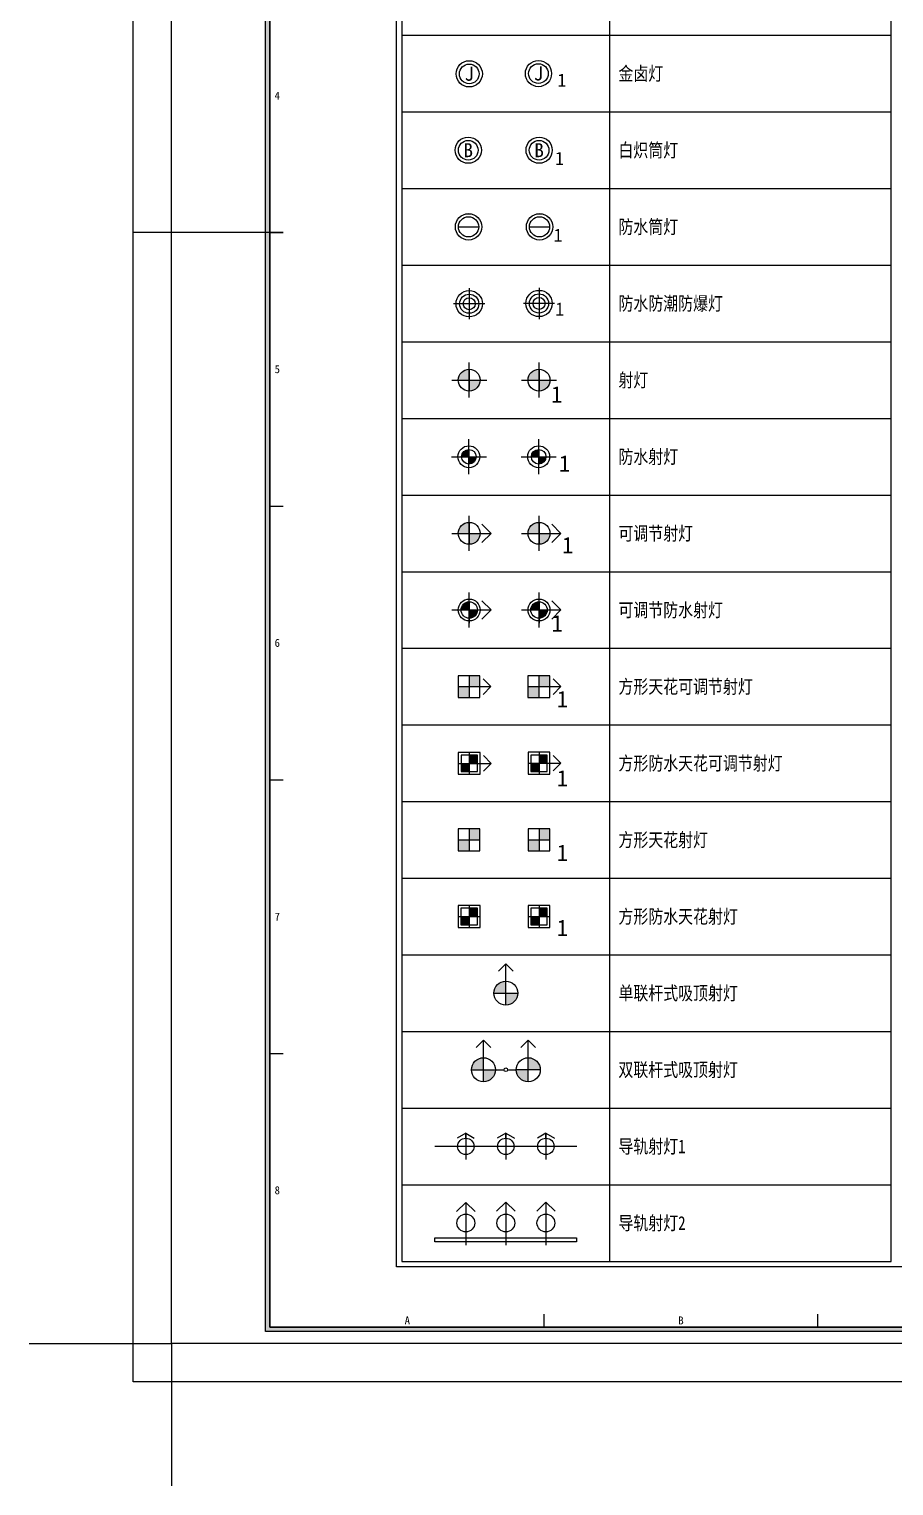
# Model space of a CAD drawing. Header units: millimetres. Extents: x -114775 to 228300, y -175499 to 108657.
# Drawn here: x -102492.8 to -102334.8, y -112529.9 to -112263.7 of the extents above; entities that cross this region are included whole.
import ezdxf
from ezdxf.enums import TextEntityAlignment as Align

# ---------------------------------------------------------------- set-up
doc = ezdxf.new("R2010")
doc.units = ezdxf.units.MM
doc.header["$LTSCALE"] = 1000
doc.linetypes.add('CENTER2', pattern=[1.125, 0.75, -0.125, 0.125, -0.125])
doc.layers.get('0').update_dxf_attribs({"linetype": 'CONTINUOUS'})
for name, color, linetype in [('C-顶面灯具、灯带', 22, 'CONTINUOUS'), ('W-图框', 251, 'CONTINUOUS'), ('W-文字', 35, 'CONTINUOUS')]:
    doc.layers.add(name, color=color, linetype=linetype)
doc.styles.add('A2图框$0$ZZ', font='simhei.ttf')
doc.styles.add('WORD-1', font='', dxfattribs={"width": 0.7})
doc.styles.add('WORD-2', font='simhei.ttf')
doc.styles.add('WORD-3', font='')
doc.styles.get('WORD-1').set_extended_font_data('FangSong_GB2312')
doc.styles.get('WORD-3').set_extended_font_data('SimSun')

# ---------------------------------------------------------------- blocks, each defined once
blk = doc.blocks.new('*U206')
at = {"color": 250}
blk.add_wipeout([(28.1, -28.5), (29.8, -26.7), (31.5, -24.7), (33, -22.7), (34.3, -20.6), (35.5, -18.4), (36.6, -16.1), (37.6, -13.8), (38.4, -11.4), (39, -9), (39.5, -6.5), (39.8, -4), (40, -1.5), (40, 1), (39.9, 3.5), (39.6, 6), (39.1, 8.5), (38.5, 10.9), (37.7, 13.3), (36.8, 15.7), (35.8, 17.9), (34.6, 20.1), (33.2, 22.3), (31.8, 24.3), (30.2, 26.3), (28.5, 28.1), (26.7, 29.8), (24.7, 31.5), (22.7, 33), (20.6, 34.3), (18.4, 35.5), (16.1, 36.6), (13.8, 37.6), (11.4, 38.4), (9, 39), (6.5, 39.5), (4, 39.8), (1.5, 40), (-1, 40), (-3.5, 39.9), (-6, 39.6), (-8.5, 39.1), (-10.9, 38.5), (-13.3, 37.7), (-15.7, 36.8), (-17.9, 35.8), (-20.1, 34.6), (-22.3, 33.2), (-24.3, 31.8), (-26.3, 30.2), (-28.1, 28.5), (-29.8, 26.7), (-31.5, 24.7), (-33, 22.7), (-34.3, 20.6), (-35.5, 18.4), (-36.6, 16.1), (-37.6, 13.8), (-38.4, 11.4), (-39, 9), (-39.5, 6.5), (-39.8, 4), (-40, 1.5), (-40, -1), (-39.9, -3.5), (-39.6, -6), (-39.1, -8.5), (-38.5, -10.9), (-37.7, -13.3), (-36.8, -15.7), (-35.8, -17.9), (-34.6, -20.1), (-33.2, -22.3), (-31.8, -24.3), (-30.2, -26.3), (-28.5, -28.1), (-26.7, -29.8), (-24.7, -31.5), (-22.7, -33), (-20.6, -34.3), (-18.4, -35.5), (-16.1, -36.6), (-13.8, -37.6), (-11.4, -38.4), (-9, -39), (-6.5, -39.5), (-4, -39.8), (-1.5, -40), (1, -40), (3.5, -39.9), (6, -39.6), (8.5, -39.1), (10.9, -38.5), (13.3, -37.7), (15.7, -36.8), (17.9, -35.8), (20.1, -34.6), (22.3, -33.2), (24.3, -31.8), (26.3, -30.2)], dxfattribs=at)
h = blk.add_hatch(color=250)
edge = h.paths.add_edge_path()
edge.add_arc((0, 0), 40, 90, 180)
edge.add_line((-40, 0), (0, 0))
edge.add_line((0, 0), (0, 40))
edge = h.paths.add_edge_path()
edge.add_arc((0, 0), 40, 270, 360)
edge.add_line((40, 0), (0, 0))
edge.add_line((0, 0), (0, -40))
at = {"color": 251}
for p, q in [((0, -64), (0, 64)), ((-64, 0), (80, 0)), ((-40, 0), (40, 0)), ((0, 40), (0, -40)), ((80, 0), (46.4, 33.6)), ((80, 0), (46.4, -33.6))]:
    blk.add_line(p, q, dxfattribs=at)
blk.add_circle((0, 0), 40)
at = {"style": 'WORD-2'}
blk.add_attdef('1', (19.6, -92.8), '', height=60, dxfattribs=at)
blk = doc.blocks.new('*U183')
at = {"color": 250}
blk.add_wipeout([(28.1, -28.5), (29.8, -26.7), (31.5, -24.7), (33, -22.7), (34.3, -20.6), (35.5, -18.4), (36.6, -16.1), (37.6, -13.8), (38.4, -11.4), (39, -9), (39.5, -6.5), (39.8, -4), (40, -1.5), (40, 1), (39.9, 3.5), (39.6, 6), (39.1, 8.5), (38.5, 10.9), (37.7, 13.3), (36.8, 15.7), (35.8, 17.9), (34.6, 20.1), (33.2, 22.3), (31.8, 24.3), (30.2, 26.3), (28.5, 28.1), (26.7, 29.8), (24.7, 31.5), (22.7, 33), (20.6, 34.3), (18.4, 35.5), (16.1, 36.6), (13.8, 37.6), (11.4, 38.4), (9, 39), (6.5, 39.5), (4, 39.8), (1.5, 40), (-1, 40), (-3.5, 39.9), (-6, 39.6), (-8.5, 39.1), (-10.9, 38.5), (-13.3, 37.7), (-15.7, 36.8), (-17.9, 35.8), (-20.1, 34.6), (-22.3, 33.2), (-24.3, 31.8), (-26.3, 30.2), (-28.1, 28.5), (-29.8, 26.7), (-31.5, 24.7), (-33, 22.7), (-34.3, 20.6), (-35.5, 18.4), (-36.6, 16.1), (-37.6, 13.8), (-38.4, 11.4), (-39, 9), (-39.5, 6.5), (-39.8, 4), (-40, 1.5), (-40, -1), (-39.9, -3.5), (-39.6, -6), (-39.1, -8.5), (-38.5, -10.9), (-37.7, -13.3), (-36.8, -15.7), (-35.8, -17.9), (-34.6, -20.1), (-33.2, -22.3), (-31.8, -24.3), (-30.2, -26.3), (-28.5, -28.1), (-26.7, -29.8), (-24.7, -31.5), (-22.7, -33), (-20.6, -34.3), (-18.4, -35.5), (-16.1, -36.6), (-13.8, -37.6), (-11.4, -38.4), (-9, -39), (-6.5, -39.5), (-4, -39.8), (-1.5, -40), (1, -40), (3.5, -39.9), (6, -39.6), (8.5, -39.1), (10.9, -38.5), (13.3, -37.7), (15.7, -36.8), (17.9, -35.8), (20.1, -34.6), (22.3, -33.2), (24.3, -31.8), (26.3, -30.2)], dxfattribs=at)
h = blk.add_hatch(color=250)
edge = h.paths.add_edge_path()
edge.add_arc((0, 0), 30, 90, 180)
edge.add_line((-30, 0), (0, 0))
edge.add_line((0, 0), (0, 30))
edge = h.paths.add_edge_path()
edge.add_arc((0, 0), 30, 270, 360)
edge.add_line((30, 0), (0, 0))
edge.add_line((0, 0), (0, -30))
at = {"color": 251}
for p, q in [((0, 25), (0, 64)), ((-64, 0), (80, 0)), ((-40, 0), (40, 0)), ((0, 30), (0, -48)), ((0, -64), (0, 25)), ((80, 0), (46.4, 33.6)), ((80, 0), (46.4, -33.6))]:
    blk.add_line(p, q, dxfattribs=at)
blk.add_circle((0, 0), 40)
blk.add_circle((0, 0), 30, dxfattribs=at)
at = {"style": 'WORD-2'}
blk.add_attdef('1', (46.3, -79.1), '', height=60, dxfattribs=at)
blk = doc.blocks.new('*U185')
at = {"style": 'WORD-2'}
blk.add_attdef('1', (65.3, -75.5), '', height=60, dxfattribs=at)
blk.add_wipeout([(-40, 40), (40, 40), (40, -40), (-40, -40)])
h = blk.add_hatch(color=250)
h.paths.add_polyline_path([(40, 40), (0, 40), (0, 0), (40, 0)])
h.paths.add_polyline_path([(-40, 0), (-40, -40), (0, -40), (0, 0)])
at = {"color": 251}
for p, q in [((-40, 0), (40, 0)), ((0, 40), (0, -40)), ((0, 0), (80, 0))]:
    blk.add_line(p, q, dxfattribs=at)
blk.add_lwpolyline([(-40, -40), (40, -40), (40, 40), (-40, 40)], close=True)
blk.add_lwpolyline([(51.7, -28.3), (80, 0), (51.7, 28.3)], dxfattribs=at)
blk = doc.blocks.new('*U229')
at = {"style": 'WORD-2'}
blk.add_attdef('1', (65.3, -85), '', height=60, dxfattribs=at)
blk.add_wipeout([(-40, 40), (40, 40), (40, -40), (-40, -40)])
h = blk.add_hatch(color=250)
h.paths.add_polyline_path([(30, 0), (30, 30), (0, 30), (0, 0)])
h.paths.add_polyline_path([(-30, -30), (0, -30), (0, 0), (-30, 0)])
at = {"color": 251}
for p, q in [((-40, 0), (40, 0)), ((0, 40), (0, -40)), ((0, 0), (80, 0))]:
    blk.add_line(p, q, dxfattribs=at)
blk.add_lwpolyline([(-40, -40), (40, -40), (40, 40), (-40, 40)], close=True)
blk.add_lwpolyline([(-30, -30), (30, -30), (30, 30), (-30, 30)], close=True, dxfattribs=at)
blk.add_lwpolyline([(51.7, 28.3), (80, 0), (51.7, -28.3)], dxfattribs=at)
blk = doc.blocks.new('方形天花射灯')
at = {"style": 'WORD-2'}
blk.add_attdef('1', (65.3, -83.7), '', height=60, dxfattribs=at)
blk.add_wipeout([(-40, 40), (40, 40), (40, -40), (-40, -40)])
h = blk.add_hatch(color=250)
h.paths.add_polyline_path([(40, 40), (0, 40), (0, 0), (40, 0)])
h.paths.add_polyline_path([(-40, 0), (-40, -40), (0, -40), (0, 0)])
at = {"color": 251}
for p, q in [((-40, 0), (40, 0)), ((0, 40), (0, -40))]:
    blk.add_line(p, q, dxfattribs=at)
blk.add_lwpolyline([(-40, -40), (40, -40), (40, 40), (-40, 40)], close=True)
blk = doc.blocks.new('方形防水天花射灯')
at = {"style": 'WORD-2'}
blk.add_attdef('1', (65.3, -71.4), '', height=60, dxfattribs=at)
blk.add_wipeout([(-40, 40), (40, 40), (40, -40), (-40, -40)])
h = blk.add_hatch(color=250)
h.paths.add_polyline_path([(30, 0), (30, 30), (0, 30), (0, 0)])
h.paths.add_polyline_path([(-30, -30), (0, -30), (0, 0), (-30, 0)])
at = {"color": 251}
for p, q in [((-40, 0), (40, 0)), ((0, 40), (0, -40))]:
    blk.add_line(p, q, dxfattribs=at)
blk.add_lwpolyline([(-40, -40), (40, -40), (40, 40), (-40, 40)], close=True)
blk.add_lwpolyline([(-30, -30), (30, -30), (30, 30), (-30, 30)], close=True, dxfattribs=at)
blk = doc.blocks.new('射灯(')
h = blk.add_hatch(color=250)
edge = h.paths.add_edge_path()
edge.add_arc((0, 0), 40, 90, 180)
edge.add_line((-40, 0), (0, 0))
edge.add_line((0, 0), (0, 40))
edge = h.paths.add_edge_path()
edge.add_arc((0, 0), 40, 270, 360)
edge.add_line((40, 0), (0, 0))
edge.add_line((0, 0), (0, -40))
at = {"color": 251}
for p, q in [((0, -64), (0, 64)), ((-64, 0), (64, 0)), ((-40, 0), (40, 0)), ((0, 40), (0, -40))]:
    blk.add_line(p, q, dxfattribs=at)
blk.add_circle((0, 0), 40)
at = {"style": 'WORD-2'}
blk.add_attdef('R05', (32.6, -82.2), '', height=60, dxfattribs=at)
blk = doc.blocks.new('防水射灯')
at = {"style": 'WORD-2'}
blk.add_attdef('R05', (74.3, 9.3), '', height=60, dxfattribs=at)
at = {"color": 250}
blk.add_wipeout([(28.1, 35.5), (29.8, 37.3), (31.5, 39.3), (33, 41.3), (34.3, 43.4), (35.5, 45.6), (36.6, 47.9), (37.6, 50.2), (38.4, 52.6), (39, 55), (39.5, 57.5), (39.8, 60), (40, 62.5), (40, 65), (39.9, 67.5), (39.6, 70), (39.1, 72.5), (38.5, 74.9), (37.7, 77.3), (36.8, 79.7), (35.8, 81.9), (34.6, 84.1), (33.2, 86.3), (31.8, 88.3), (30.2, 90.3), (28.5, 92.1), (26.7, 93.8), (24.7, 95.5), (22.7, 97), (20.6, 98.3), (18.4, 99.5), (16.1, 100.6), (13.8, 101.6), (11.4, 102.4), (9, 103), (6.5, 103.5), (4, 103.8), (1.5, 104), (-1, 104), (-3.5, 103.9), (-6, 103.6), (-8.5, 103.1), (-10.9, 102.5), (-13.3, 101.7), (-15.7, 100.8), (-17.9, 99.8), (-20.1, 98.6), (-22.3, 97.2), (-24.3, 95.8), (-26.3, 94.2), (-28.1, 92.5), (-29.8, 90.7), (-31.5, 88.7), (-33, 86.7), (-34.3, 84.6), (-35.5, 82.4), (-36.6, 80.1), (-37.6, 77.8), (-38.4, 75.4), (-39, 73), (-39.5, 70.5), (-39.8, 68), (-40, 65.5), (-40, 63), (-39.9, 60.5), (-39.6, 58), (-39.1, 55.5), (-38.5, 53.1), (-37.7, 50.7), (-36.8, 48.3), (-35.8, 46.1), (-34.6, 43.9), (-33.2, 41.7), (-31.8, 39.7), (-30.2, 37.7), (-28.5, 35.9), (-26.7, 34.2), (-24.7, 32.5), (-22.7, 31), (-20.6, 29.7), (-18.4, 28.5), (-16.1, 27.4), (-13.8, 26.4), (-11.4, 25.6), (-9, 25), (-6.5, 24.5), (-4, 24.2), (-1.5, 24), (1, 24), (3.5, 24.1), (6, 24.4), (8.5, 24.9), (10.9, 25.5), (13.3, 26.3), (15.7, 27.2), (17.9, 28.2), (20.1, 29.4), (22.3, 30.8), (24.3, 32.2), (26.3, 33.8)], dxfattribs=at)
h = blk.add_hatch(color=250)
edge = h.paths.add_edge_path()
edge.add_arc((0, 64), 26.7, 90, 180)
edge.add_line((-26.7, 64), (0, 64))
edge.add_line((0, 64), (0, 90.7))
edge = h.paths.add_edge_path()
edge.add_arc((0, 64), 26.7, 270, 360)
edge.add_line((26.7, 64), (0, 64))
edge.add_line((0, 64), (0, 37.3))
at = {"color": 251}
for p, q in [((0, 0), (0, 128)), ((-64, 64), (64, 64)), ((-26.7, 64), (26.7, 64)), ((0, 90.7), (0, 37.3))]:
    blk.add_line(p, q, dxfattribs=at)
blk.add_circle((0, 64), 40)
blk.add_circle((0, 64), 26.7, dxfattribs=at)
blk = doc.blocks.new('防水防潮防爆灯')
at = {"style": 'WORD-2'}
blk.add_attdef('1', (103.5, -55.4), '', height=60, dxfattribs=at)
at = {"color": 250}
blk.add_wipeout([(42.2, -42.7), (44.8, -40), (47.2, -37.1), (49.4, -34.1), (51.5, -30.9), (53.3, -27.6), (54.9, -24.2), (56.3, -20.7), (57.5, -17.1), (58.5, -13.5), (59.2, -9.8), (59.7, -6), (60, -2.3), (60, 1.5), (59.8, 5.3), (59.4, 9), (58.7, 12.7), (57.8, 16.4), (56.6, 20), (55.2, 23.5), (53.7, 26.9), (51.9, 30.2), (49.9, 33.4), (47.7, 36.5), (45.3, 39.4), (42.7, 42.2), (40, 44.8), (37.1, 47.2), (34.1, 49.4), (30.9, 51.5), (27.6, 53.3), (24.2, 54.9), (20.7, 56.3), (17.1, 57.5), (13.5, 58.5), (9.8, 59.2), (6, 59.7), (2.3, 60), (-1.5, 60), (-5.3, 59.8), (-9, 59.4), (-12.7, 58.7), (-16.4, 57.8), (-20, 56.6), (-23.5, 55.2), (-26.9, 53.7), (-30.2, 51.9), (-33.4, 49.9), (-36.5, 47.7), (-39.4, 45.3), (-42.2, 42.7), (-44.8, 40), (-47.2, 37.1), (-49.4, 34.1), (-51.5, 30.9), (-53.3, 27.6), (-54.9, 24.2), (-56.3, 20.7), (-57.5, 17.1), (-58.5, 13.5), (-59.2, 9.8), (-59.7, 6), (-60, 2.3), (-60, -1.5), (-59.8, -5.3), (-59.4, -9), (-58.7, -12.7), (-57.8, -16.4), (-56.6, -20), (-55.2, -23.5), (-53.7, -26.9), (-51.9, -30.2), (-49.9, -33.4), (-47.7, -36.5), (-45.3, -39.4), (-42.7, -42.2), (-40, -44.8), (-37.1, -47.2), (-34.1, -49.4), (-30.9, -51.5), (-27.6, -53.3), (-24.2, -54.9), (-20.7, -56.3), (-17.1, -57.5), (-13.5, -58.5), (-9.8, -59.2), (-6, -59.7), (-2.3, -60), (1.5, -60), (5.3, -59.8), (9, -59.4), (12.7, -58.7), (16.4, -57.8), (20, -56.6), (23.5, -55.2), (26.9, -53.7), (30.2, -51.9), (33.4, -49.9), (36.5, -47.7), (39.4, -45.3)], dxfattribs=at)
for p, q in [((0, 71.2), (0, -71.2)), ((71.2, 0), (-71.2, 0))]:
    blk.add_line(p, q)
blk.add_circle((0, 0), 60.3)
at = {"color": 251}
for radius in [43.8, 27.4]:
    blk.add_circle((0, 0), radius, dxfattribs=at)
blk = doc.blocks.new('防水筒灯')
at = {"color": 250}
blk.add_wipeout([(42.2, -42.7), (44.8, -40), (47.2, -37.1), (49.4, -34.1), (51.5, -30.9), (53.3, -27.6), (54.9, -24.2), (56.3, -20.7), (57.5, -17.1), (58.5, -13.5), (59.2, -9.8), (59.7, -6), (60, -2.3), (60, 1.5), (59.8, 5.3), (59.4, 9), (58.7, 12.7), (57.8, 16.4), (56.6, 20), (55.2, 23.5), (53.7, 26.9), (51.9, 30.2), (49.9, 33.4), (47.7, 36.5), (45.3, 39.4), (42.7, 42.2), (40, 44.8), (37.1, 47.2), (34.1, 49.4), (30.9, 51.5), (27.6, 53.3), (24.2, 54.9), (20.7, 56.3), (17.1, 57.5), (13.5, 58.5), (9.8, 59.2), (6, 59.7), (2.3, 60), (-1.5, 60), (-5.3, 59.8), (-9, 59.4), (-12.7, 58.7), (-16.4, 57.8), (-20, 56.6), (-23.5, 55.2), (-26.9, 53.7), (-30.2, 51.9), (-33.4, 49.9), (-36.5, 47.7), (-39.4, 45.3), (-42.2, 42.7), (-44.8, 40), (-47.2, 37.1), (-49.4, 34.1), (-51.5, 30.9), (-53.3, 27.6), (-54.9, 24.2), (-56.3, 20.7), (-57.5, 17.1), (-58.5, 13.5), (-59.2, 9.8), (-59.7, 6), (-60, 2.3), (-60, -1.5), (-59.8, -5.3), (-59.4, -9), (-58.7, -12.7), (-57.8, -16.4), (-56.6, -20), (-55.2, -23.5), (-53.7, -26.9), (-51.9, -30.2), (-49.9, -33.4), (-47.7, -36.5), (-45.3, -39.4), (-42.7, -42.2), (-40, -44.8), (-37.1, -47.2), (-34.1, -49.4), (-30.9, -51.5), (-27.6, -53.3), (-24.2, -54.9), (-20.7, -56.3), (-17.1, -57.5), (-13.5, -58.5), (-9.8, -59.2), (-6, -59.7), (-2.3, -60), (1.5, -60), (5.3, -59.8), (9, -59.4), (12.7, -58.7), (16.4, -57.8), (20, -56.6), (23.5, -55.2), (26.9, -53.7), (30.2, -51.9), (33.4, -49.9), (36.5, -47.7), (39.4, -45.3)], dxfattribs=at)
at = {"color": 251}
blk.add_line((-44.4, 0), (48.3, 0), dxfattribs=at)
blk.add_circle((1.9, 0), 60.3)
blk.add_circle((1.9, 0), 46.3, dxfattribs=at)
at = {"style": 'WORD-2'}
blk.add_attdef('1', (66.2, -68.4), '', height=60, dxfattribs=at)
blk = doc.blocks.new('白炽筒灯')
at = {"color": 250}
blk.add_wipeout([(42.2, -42.7), (44.8, -40), (47.2, -37.1), (49.4, -34.1), (51.5, -30.9), (53.3, -27.6), (54.9, -24.2), (56.3, -20.7), (57.5, -17.1), (58.5, -13.5), (59.2, -9.8), (59.7, -6), (60, -2.3), (60, 1.5), (59.8, 5.3), (59.4, 9), (58.7, 12.7), (57.8, 16.4), (56.6, 20), (55.2, 23.5), (53.7, 26.9), (51.9, 30.2), (49.9, 33.4), (47.7, 36.5), (45.3, 39.4), (42.7, 42.2), (40, 44.8), (37.1, 47.2), (34.1, 49.4), (30.9, 51.5), (27.6, 53.3), (24.2, 54.9), (20.7, 56.3), (17.1, 57.5), (13.5, 58.5), (9.8, 59.2), (6, 59.7), (2.3, 60), (-1.5, 60), (-5.3, 59.8), (-9, 59.4), (-12.7, 58.7), (-16.4, 57.8), (-20, 56.6), (-23.5, 55.2), (-26.9, 53.7), (-30.2, 51.9), (-33.4, 49.9), (-36.5, 47.7), (-39.4, 45.3), (-42.2, 42.7), (-44.8, 40), (-47.2, 37.1), (-49.4, 34.1), (-51.5, 30.9), (-53.3, 27.6), (-54.9, 24.2), (-56.3, 20.7), (-57.5, 17.1), (-58.5, 13.5), (-59.2, 9.8), (-59.7, 6), (-60, 2.3), (-60, -1.5), (-59.8, -5.3), (-59.4, -9), (-58.7, -12.7), (-57.8, -16.4), (-56.6, -20), (-55.2, -23.5), (-53.7, -26.9), (-51.9, -30.2), (-49.9, -33.4), (-47.7, -36.5), (-45.3, -39.4), (-42.7, -42.2), (-40, -44.8), (-37.1, -47.2), (-34.1, -49.4), (-30.9, -51.5), (-27.6, -53.3), (-24.2, -54.9), (-20.7, -56.3), (-17.1, -57.5), (-13.5, -58.5), (-9.8, -59.2), (-6, -59.7), (-2.3, -60), (1.5, -60), (5.3, -59.8), (9, -59.4), (12.7, -58.7), (16.4, -57.8), (20, -56.6), (23.5, -55.2), (26.9, -53.7), (30.2, -51.9), (33.4, -49.9), (36.5, -47.7), (39.4, -45.3)], dxfattribs=at)
blk.add_circle((0, 0), 60)
at = {"color": 251}
blk.add_circle((0, 0), 45, dxfattribs=at)
at = {"color": 251, "style": 'WORD-2'}
blk.add_attdef('B', text='', height=64, dxfattribs=at).set_placement((0, 0), align=Align.MIDDLE)
at = {"style": 'WORD-2'}
blk.add_attdef('1', (72.9, -67.3), '', height=60, dxfattribs=at)
blk = doc.blocks.new('金卤灯')
at = {"color": 250}
blk.add_wipeout([(42.2, -42.7), (44.8, -40), (47.2, -37.1), (49.4, -34.1), (51.5, -30.9), (53.3, -27.6), (54.9, -24.2), (56.3, -20.7), (57.5, -17.1), (58.5, -13.5), (59.2, -9.8), (59.7, -6), (60, -2.3), (60, 1.5), (59.8, 5.3), (59.4, 9), (58.7, 12.7), (57.8, 16.4), (56.6, 20), (55.2, 23.5), (53.7, 26.9), (51.9, 30.2), (49.9, 33.4), (47.7, 36.5), (45.3, 39.4), (42.7, 42.2), (40, 44.8), (37.1, 47.2), (34.1, 49.4), (30.9, 51.5), (27.6, 53.3), (24.2, 54.9), (20.7, 56.3), (17.1, 57.5), (13.5, 58.5), (9.8, 59.2), (6, 59.7), (2.3, 60), (-1.5, 60), (-5.3, 59.8), (-9, 59.4), (-12.7, 58.7), (-16.4, 57.8), (-20, 56.6), (-23.5, 55.2), (-26.9, 53.7), (-30.2, 51.9), (-33.4, 49.9), (-36.5, 47.7), (-39.4, 45.3), (-42.2, 42.7), (-44.8, 40), (-47.2, 37.1), (-49.4, 34.1), (-51.5, 30.9), (-53.3, 27.6), (-54.9, 24.2), (-56.3, 20.7), (-57.5, 17.1), (-58.5, 13.5), (-59.2, 9.8), (-59.7, 6), (-60, 2.3), (-60, -1.5), (-59.8, -5.3), (-59.4, -9), (-58.7, -12.7), (-57.8, -16.4), (-56.6, -20), (-55.2, -23.5), (-53.7, -26.9), (-51.9, -30.2), (-49.9, -33.4), (-47.7, -36.5), (-45.3, -39.4), (-42.7, -42.2), (-40, -44.8), (-37.1, -47.2), (-34.1, -49.4), (-30.9, -51.5), (-27.6, -53.3), (-24.2, -54.9), (-20.7, -56.3), (-17.1, -57.5), (-13.5, -58.5), (-9.8, -59.2), (-6, -59.7), (-2.3, -60), (1.5, -60), (5.3, -59.8), (9, -59.4), (12.7, -58.7), (16.4, -57.8), (20, -56.6), (23.5, -55.2), (26.9, -53.7), (30.2, -51.9), (33.4, -49.9), (36.5, -47.7), (39.4, -45.3)], dxfattribs=at)
blk.add_circle((0, 0), 60)
at = {"color": 251}
blk.add_circle((0, 0), 45, dxfattribs=at)
at = {"color": 251, "style": 'WORD-2'}
blk.add_attdef('J', text='', height=64, dxfattribs=at).set_placement((0, 0), align=Align.MIDDLE)
at = {"style": 'WORD-2'}
blk.add_attdef('1', (86.4, -60.2), '', height=60, dxfattribs=at)
blk = doc.blocks.new('*U184')
at = {"color": 251}
for q in [(-33.5, 101.2), (33.5, 101.2)]:
    blk.add_line((0, 134.7), q, dxfattribs=at)
at = {"color": 250}
blk.add_wipeout([(38.5, -39), (40.9, -36.5), (43.1, -33.9), (45.1, -31.1), (47, -28.2), (48.7, -25.2), (50.2, -22.1), (51.4, -18.9), (52.5, -15.6), (53.4, -12.3), (54.1, -8.9), (54.5, -5.5), (54.8, -2.1), (54.8, 1.4), (54.6, 4.8), (54.2, 8.2), (53.6, 11.6), (52.7, 14.9), (51.7, 18.2), (50.4, 21.4), (49, 24.6), (47.4, 27.6), (45.5, 30.5), (43.5, 33.3), (41.3, 36), (39, 38.5), (36.5, 40.9), (33.9, 43.1), (31.1, 45.1), (28.2, 47), (25.2, 48.7), (22.1, 50.2), (18.9, 51.4), (15.6, 52.5), (12.3, 53.4), (8.9, 54.1), (5.5, 54.5), (2.1, 54.8), (-1.4, 54.8), (-4.8, 54.6), (-8.2, 54.2), (-11.6, 53.6), (-14.9, 52.7), (-18.2, 51.7), (-21.4, 50.4), (-24.6, 49), (-27.6, 47.4), (-30.5, 45.5), (-33.3, 43.5), (-36, 41.3), (-38.5, 39), (-40.9, 36.5), (-43.1, 33.9), (-45.1, 31.1), (-47, 28.2), (-48.7, 25.2), (-50.2, 22.1), (-51.4, 18.9), (-52.5, 15.6), (-53.4, 12.3), (-54.1, 8.9), (-54.5, 5.5), (-54.8, 2.1), (-54.8, -1.4), (-54.6, -4.8), (-54.2, -8.2), (-53.6, -11.6), (-52.7, -14.9), (-51.7, -18.2), (-50.4, -21.4), (-49, -24.6), (-47.4, -27.6), (-45.5, -30.5), (-43.5, -33.3), (-41.3, -36), (-39, -38.5), (-36.5, -40.9), (-33.9, -43.1), (-31.1, -45.1), (-28.2, -47), (-25.2, -48.7), (-22.1, -50.2), (-18.9, -51.4), (-15.6, -52.5), (-12.3, -53.4), (-8.9, -54.1), (-5.5, -54.5), (-2.1, -54.8), (1.4, -54.8), (4.8, -54.6), (8.2, -54.2), (11.6, -53.6), (14.9, -52.7), (18.2, -51.7), (21.4, -50.4), (24.6, -49), (27.6, -47.4), (30.5, -45.5), (33.3, -43.5), (36, -41.3)], dxfattribs=at)
h = blk.add_hatch(color=251)
h.paths.add_polyline_path([(0, 54.8, 0.414214), (-54.8, 0), (0, 0)])
h.paths.add_polyline_path([(54.8, 0), (0, 0), (0, -54.8, 0.414214)])
at = {"color": 251}
for p, q in [((0, -54.8), (0, 134.7)), ((-54.8, 0), (54.8, 0))]:
    blk.add_line(p, q, dxfattribs=at)
blk.add_circle((0, 0), 54.8)
blk = doc.blocks.new('双联杆式吸顶射灯')
at = {"color": 251}
for p, q in [((-104.4, 136.6, 1629.3), (-138.1, 103, 1629.3)), ((-104.4, 136.6, 1629.3), (-70.8, 103, 1629.3)), ((100.5, 136.6, 1629.3), (66.9, 103, 1629.3)), ((100.5, 136.6, 1629.3), (134.2, 103, 1629.3))]:
    blk.add_line(p, q, dxfattribs=at)
blk.add_circle((-2, 1.3, 1629.3), 8.22, dxfattribs=at)
at = {"color": 250}
for points in [[(-65.9, -37.7), (-63.6, -35.2), (-61.4, -32.5), (-59.3, -29.8), (-57.5, -26.9), (-55.8, -23.9), (-54.3, -20.8), (-53, -17.6), (-51.9, -14.3), (-51, -11), (-50.4, -7.6), (-49.9, -4.2), (-49.7, -0.7), (-49.7, 2.7), (-49.9, 6.1), (-50.3, 9.6), (-50.9, 12.9), (-51.7, 16.3), (-52.8, 19.6), (-54, 22.8), (-55.5, 25.9), (-57.1, 28.9), (-58.9, 31.8), (-60.9, 34.6), (-63.1, 37.3), (-65.4, 39.8), (-67.9, 42.2), (-70.6, 44.4), (-73.3, 46.5), (-76.2, 48.3), (-79.2, 50), (-82.3, 51.5), (-85.5, 52.8), (-88.8, 53.9), (-92.1, 54.7), (-95.5, 55.4), (-98.9, 55.9), (-102.4, 56.1), (-105.8, 56.1), (-109.2, 55.9), (-112.7, 55.5), (-116, 54.9), (-119.4, 54.1), (-122.7, 53), (-125.9, 51.8), (-129, 50.3), (-132, 48.7), (-135, 46.9), (-137.7, 44.9), (-140.4, 42.7), (-142.9, 40.3), (-145.3, 37.8), (-147.5, 35.2), (-149.6, 32.4), (-151.4, 29.5), (-153.1, 26.5), (-154.6, 23.4), (-155.9, 20.2), (-157, 17), (-157.8, 13.6), (-158.5, 10.3), (-159, 6.9), (-159.2, 3.4), (-159.2, 0), (-159, -3.5), (-158.6, -6.9), (-158, -10.3), (-157.2, -13.6), (-156.1, -16.9), (-154.9, -20.1), (-153.4, -23.2), (-151.8, -26.3), (-150, -29.2), (-148, -32), (-145.8, -34.6), (-143.5, -37.2), (-141, -39.5), (-138.3, -41.7), (-135.5, -43.8), (-132.7, -45.7), (-129.6, -47.3), (-126.5, -48.8), (-123.3, -50.1), (-120.1, -51.2), (-116.8, -52.1), (-113.4, -52.7), (-110, -53.2), (-106.5, -53.4), (-103.1, -53.5), (-99.6, -53.3), (-96.2, -52.8), (-92.8, -52.2), (-89.5, -51.4), (-86.2, -50.3), (-83, -49.1), (-79.9, -47.7), (-76.9, -46), (-73.9, -44.2), (-71.1, -42.2), (-68.5, -40)], [(139, -37.7), (141.4, -35.2), (143.6, -32.5), (145.6, -29.8), (147.5, -26.9), (149.2, -23.9), (150.7, -20.8), (152, -17.6), (153, -14.3), (153.9, -11), (154.6, -7.6), (155, -4.2), (155.3, -0.7), (155.3, 2.7), (155.1, 6.1), (154.7, 9.6), (154.1, 12.9), (153.2, 16.3), (152.2, 19.6), (151, 22.8), (149.5, 25.9), (147.9, 28.9), (146, 31.8), (144, 34.6), (141.9, 37.3), (139.5, 39.8), (137, 42.2), (134.4, 44.4), (131.6, 46.5), (128.7, 48.3), (125.7, 50), (122.6, 51.5), (119.4, 52.8), (116.2, 53.9), (112.8, 54.7), (109.4, 55.4), (106, 55.9), (102.6, 56.1), (99.2, 56.1), (95.7, 55.9), (92.3, 55.5), (88.9, 54.9), (85.6, 54.1), (82.3, 53), (79.1, 51.8), (76, 50.3), (72.9, 48.7), (70, 46.9), (67.2, 44.9), (64.5, 42.7), (62, 40.3), (59.7, 37.8), (57.4, 35.2), (55.4, 32.4), (53.5, 29.5), (51.9, 26.5), (50.4, 23.4), (49.1, 20.2), (48, 17), (47.1, 13.6), (46.4, 10.3), (46, 6.9), (45.8, 3.4), (45.7, 0), (45.9, -3.5), (46.3, -6.9), (47, -10.3), (47.8, -13.6), (48.8, -16.9), (50.1, -20.1), (51.5, -23.2), (53.2, -26.3), (55, -29.2), (57, -32), (59.2, -34.6), (61.5, -37.2), (64, -39.5), (66.6, -41.7), (69.4, -43.8), (72.3, -45.7), (75.3, -47.3), (78.4, -48.8), (81.6, -50.1), (84.9, -51.2), (88.2, -52.1), (91.6, -52.7), (95, -53.2), (98.4, -53.4), (101.9, -53.5), (105.3, -53.3), (108.7, -52.8), (112.1, -52.2), (115.5, -51.4), (118.7, -50.3), (122, -49.1), (125.1, -47.7), (128.1, -46), (131, -44.2), (133.8, -42.2), (136.5, -40)]]:
    blk.add_wipeout(points, dxfattribs=at).translate(0, 0, 1629.3)
h = blk.add_hatch(color=251)
h.paths.add_polyline_path([(-104.4, 56.3, 0.414214), (-159.4, 1.3), (-104.4, 1.3)])
h.paths.add_polyline_path([(-49.4, 1.3), (-104.4, 1.3), (-104.4, -53.7, 0.414214)])
h = blk.add_hatch(color=251)
h.paths.add_polyline_path([(100.5, 56.3, -0.414214), (155.5, 1.3), (100.5, 1.3)])
h.paths.add_polyline_path([(45.5, 1.3), (100.5, 1.3), (100.5, -53.7, -0.414214)])
at = {"color": 251}
for p, q in [((-104.4, -53.7, 1629.3), (-104.4, 136.6, 1629.3)), ((100.5, -53.7, 1629.3), (100.5, 136.6, 1629.3)), ((-159.4, 1.3, 1629.3), (-49.4, 1.3, 1629.3)), ((-49.9, 1.3, 1629.3), (-10.2, 1.3, 1629.3)), ((6.3, 1.3, 1629.3), (46, 1.3, 1629.3)), ((155.5, 1.3, 1629.3), (45.5, 1.3, 1629.3))]:
    blk.add_line(p, q, dxfattribs=at)
for centre in [(-104.4, 1.3, 1629.3), (100.5, 1.3, 1629.3)]:
    blk.add_circle(centre, 55)
blk = doc.blocks.new('导轨射灯1')
at = {"color": 251, "linetype": 'CENTER2', "ltscale": 100}
blk.add_line((259.9, 0), (-259.9, 0), dxfattribs=at)
at = {"color": 251, "ltscale": 2}
for p, q in [((-146.4, 48), (-177.6, 30)), ((-146.4, 48), (-146.4, -48)), ((-146.4, 48), (-115.3, 30)), ((-146.4, 30), (-146.4, 48)), ((0, 48), (-31.2, 30)), ((0, 48), (0, -48)), ((0, 48), (31.2, 30)), ((0, 30), (0, 48)), ((146.4, 48), (115.3, 30)), ((146.4, 48), (146.4, -48)), ((146.4, 48), (177.6, 30)), ((146.4, 30), (146.4, 48))]:
    blk.add_line(p, q, dxfattribs=at)
for centre in [(-146.4, 0), (0, 0), (146.4, 0)]:
    blk.add_ellipse(centre, major_axis=(30, 0), ratio=1, start_param=-0.000082, end_param=6.283103)
blk = doc.blocks.new('导轨射灯2')
at = {"color": 251}
for p, q in [((-146.4, 78.2), (-180.1, 44.6)), ((-146.4, 78.2), (-112.8, 44.6)), ((0, 79.2), (-33.6, 45.6)), ((0, 79.2), (33.6, 45.6)), ((146.4, 79.2), (112.8, 45.6)), ((146.4, 79.2), (180.1, 45.6)), ((-259.9, -66.3), (-259.9, -51.7)), ((-259.9, -51.7), (258.5, -51.7)), ((258.5, -51.7), (258.5, -66.3)), ((258.5, -66.3), (-259.9, -66.3))]:
    blk.add_line(p, q, dxfattribs=at)
at = {"color": 251, "ltscale": 2}
for p, q in [((-146.4, 78.2), (-146.4, -78.2)), ((0, 78.2), (0, -78.2)), ((146.4, 78.2), (146.4, -78.2))]:
    blk.add_line(p, q, dxfattribs=at)
for centre in [(-146.4, 2.7), (0, 2.7), (146.4, 2.7)]:
    blk.add_ellipse(centre, major_axis=(32.5, 0), ratio=1, start_param=-0.000082, end_param=6.283103)
blk = doc.blocks.new('A2 图框')
at = {"layer": 'W-图框', "ltscale": 0.5}
h = blk.add_hatch(color=161, dxfattribs=at)
h.paths.add_polyline_path([(-562, 403), (-3, 403), (-3, 3), (-562, 3)], flags=16)
h.paths.add_polyline_path([(-562.8, 403.8), (-2.2, 403.8), (-2.2, 2.2), (-562.8, 2.2)])
at = {"layer": 'W-图框', "color": 7}
for p, q in [((-559.6, 203), (-587, 203)), ((-562, 203), (-559.6, 203)), ((-562, 153), (-559.6, 153)), ((-562, 103), (-559.6, 103)), ((-562, 53), (-559.6, 53)), ((-511.9, 3), (-511.9, 5.4)), ((-461.9, 3), (-461.9, 5.4))]:
    blk.add_line(p, q, dxfattribs=at)
at = {"layer": 'W-图框', "color": 251, "ltscale": 0.01}
for points in [[(-587, 413), (7, 413), (7, -7), (-587, -7)], [(-580, 406), (0, 406), (0, 0), (-580, 0)]]:
    blk.add_lwpolyline(points, close=True, dxfattribs=at)
at = {"layer": 'W-图框', "color": 161, "ltscale": 0.5}
for points in [[(-562.8, 403.8), (-2.2, 403.8), (-2.2, 2.2), (-562.8, 2.2)], [(-562, 403), (-3, 403), (-3, 3), (-562, 3)]]:
    blk.add_lwpolyline(points, close=True, dxfattribs=at)
at = {"layer": 'W-图框', "color": 161, "linetype": 'ByBlock'}
blk.add_lwpolyline([(-562, 403), (-562, 3), (-61, 3), (-61, 403)], close=True, dxfattribs=at)
at = {"layer": 'W-图框', "color": 1, "ltscale": 0.01}
blk.add_lwpolyline([(-606, 0), (-580, 0), (-580, -26)], dxfattribs=at)
at = {"layer": 'W-图框', "lineweight": 0, "ltscale": 150, "style": 'A2图框$0$ZZ'}
for s, p in [('4', (-560.66, 228)), ('5', (-560.66, 178)), ('6', (-560.66, 128)), ('7', (-560.66, 78)), ('8', (-560.66, 28)), ('A', (-536.9, 4.22)), ('B', (-486.9, 4.22))]:
    blk.add_text(s, height=1.45, dxfattribs=at).set_placement(p, align=Align.MIDDLE)
at = {"layer": 'W-图框', "color": 35, "lineweight": 0, "style": 'WORD-3', "width": 0.65}
blk.add_attdef('建设单位', text='', height=3, dxfattribs=at).set_placement((-32, 300.49), align=Align.MIDDLE)
at = {"layer": 'W-图框', "color": 35, "ltscale": 1000, "style": 'WORD-2'}
for tag, height, width, p in [('项目名称英文翻译', 3.5, 0.8, (-21.14, 246.28)), ('项目名称', 7, 0.7, (-41.38, 246.28)), ('项目名称', 7, 0.7, (-30.73, 246.28))]:
    blk.add_attdef(tag, text='', height=height, rotation=90, dxfattribs=dict(at, width=width)).set_placement(p, align=Align.MIDDLE)
at = {"layer": 'W-图框', "color": 35, "lineweight": 0, "style": 'WORD-2'}
for tag, p in [('2013.01.01', (-41.46, 176)), ('2013.03.01', (-13.42, 176)), ('2013.05.01', (-41.46, 169)), ('2013.06.01', (-13.42, 169)), ('2013.08.01', (-41.46, 162)), ('2013.09.01', (-13.42, 162)), ('2013.09.01', (-32, 113))]:
    blk.add_attdef(tag, text='', height=1.8, dxfattribs=at).set_placement(p, align=Align.MIDDLE)
at = {"layer": 'W-图框', "color": 35, "ltscale": 1000, "style": 'WORD-2', "width": 0.78}
blk.add_attdef('FS2011000', text='', height=3.5, dxfattribs=at).set_placement((-32, 11.45), align=Align.MIDDLE)

msp = doc.modelspace()

# ---------------------------------------------------------------- linework, layer by layer
at = {"layer": 'W-图框', "color": 146, "linetype": 'ByBlock'}
msp.add_line((-102386.65, -112488.85), (-102386.65, -112166.85), dxfattribs=at)
at = {"layer": 'W-图框', "color": 251, "linetype": 'ByBlock'}
for p, q in [((-102424.65, -112264.85), (-102335.25, -112264.85)), ((-102424.65, -112278.85), (-102335.25, -112278.85)), ((-102424.65, -112292.85), (-102335.25, -112292.85)), ((-102424.65, -112306.85), (-102335.25, -112306.85)), ((-102424.65, -112320.85), (-102335.25, -112320.85)), ((-102424.65, -112334.85), (-102335.25, -112334.85)), ((-102424.65, -112348.85), (-102335.25, -112348.85)), ((-102424.65, -112362.85), (-102335.25, -112362.85)), ((-102424.65, -112376.85), (-102335.25, -112376.85)), ((-102424.65, -112390.85), (-102335.25, -112390.85)), ((-102424.65, -112404.85), (-102335.25, -112404.85)), ((-102424.65, -112418.85), (-102335.25, -112418.85)), ((-102424.65, -112432.85), (-102335.25, -112432.85)), ((-102424.65, -112446.85), (-102335.25, -112446.85)), ((-102424.65, -112460.85), (-102335.25, -112460.85)), ((-102424.65, -112474.85), (-102335.25, -112474.85))]:
    msp.add_line(p, q, dxfattribs=at)
at = {"layer": 'W-图框', "color": 44, "ltscale": 20}
msp.add_lwpolyline([(-102425.65, -112137.85), (-101971.65, -112137.85), (-101971.65, -112489.85), (-102425.65, -112489.85)], close=True, dxfattribs=at)
at = {"layer": 'W-图框', "color": 146}
msp.add_lwpolyline([(-102335.25, -112138.85), (-102424.65, -112138.85), (-102424.65, -112488.85), (-102335.25, -112488.85)], close=True, dxfattribs=at)

# ---------------------------------------------------------------- block references
at = {"layer": 'C-顶面灯具、灯带', "xscale": 0.04995000000053551, "yscale": 0.0499499999859836, "zscale": 0.04995000000000001}
for name, p in [('射灯(', (-102412.34, -112327.85)), ('导轨射灯1', (-102405.65, -112467.85)), ('导轨射灯2', (-102405.65, -112481.98))]:
    msp.add_blockref(name, p, dxfattribs=at)
at = {"layer": 'C-顶面灯具、灯带'}
ref = msp.add_blockref('射灯(', (-102399.59, -112327.85), dxfattribs=dict(at, xscale=0.04995000000053551, yscale=0.0499499999859836, zscale=0.04995000000000001))
ref.add_attrib('R05', '1', (-102397.38, -112331.96), dxfattribs={"layer": '0', "height": 3, "style": 'WORD-2'})

# ---------------------------------------------------------------- texts
at = {"layer": 'W-文字', "color": 35, "linetype": 'ByBlock', "lineweight": 0, "ltscale": 0.01, "style": 'WORD-1', "width": 0.8}
for s, p in [('金卤灯', (-102385.08, -112271.85, -95.29)), ('白炽筒灯', (-102385.08, -112285.85, -95.29)), ('防水筒灯', (-102385.08, -112299.85, -95.29)), ('防水防潮防爆灯', (-102385.08, -112313.85, -95.29)), ('射灯', (-102385.08, -112327.85, -95.29)), ('防水射灯', (-102385.08, -112341.85, -95.29)), ('可调节射灯', (-102385.08, -112355.85, -95.29)), ('可调节防水射灯', (-102385.08, -112369.85, -95.29)), ('方形天花可调节射灯', (-102385.08, -112383.85, -95.29)), ('方形防水天花可调节射灯', (-102385.08, -112397.85, -95.29)), ('方形天花射灯', (-102385.08, -112411.85, -95.29)), ('方形防水天花射灯', (-102385.08, -112425.85, -95.29)), ('单联杆式吸顶射灯', (-102385.08, -112439.85, -95.29)), ('双联杆式吸顶射灯', (-102385.08, -112453.85, -95.29)), ('导轨射灯1', (-102385.08, -112467.85, -95.29)), ('导轨射灯2', (-102385.08, -112481.85, -95.29))]:
    msp.add_text(s, height=2.5, dxfattribs=at).set_placement(p, align=Align.MIDDLE_LEFT)

# ---------------------------------------------------------------- next in the draw order: block references
at = {"layer": 'C-顶面灯具、灯带'}
ref = msp.add_blockref('金卤灯', (-102412.34, -112271.9, 1103.87), dxfattribs=dict(at, xscale=0.03995999999460764, yscale=0.03995999999460764, zscale=0.03996000000000001))
ref.add_attrib('J', 'J', dxfattribs={"layer": '0', "color": 251, "height": 2.56, "style": 'WORD-2'}).set_placement((-102412.34, -112271.9, 1103.87), align=Align.MIDDLE)
for name, p, xscale, yscale, zscale, values in [('金卤灯', (-102399.69, -112271.85), 0.03995999999460764, 0.03995999999460764, 0.03996000000000001, {'1': '1', 'J': 'J'}), ('白炽筒灯', (-102399.57, -112285.85), 0.03995999999460764, 0.03995999999460764, 0.03996000000000001, {'B': 'B', '1': '1'}), ('防水筒灯', (-102399.57, -112299.85), 0.03995999999460764, 0.03995999999460764, 0.03996000000000001, {'1': '1'}), ('防水射灯', (-102399.65, -112345.05), 0.04995000000053551, 0.0499499999859836, 0.04995000000000001, {'R05': '1'}), ('*U183', (-102399.59, -112369.85), 0.04995000000053551, 0.0499499999859836, 0.04995000000000001, {'1': '1'}), ('*U185', (-102399.61, -112383.85), 0.04995000000053551, 0.0499499999859836, 0.04995000000000001, {'1': '1'}), ('*U229', (-102399.59, -112397.85), 0.04995000000053551, 0.0499499999859836, 0.04995000000000001, {'1': '1'}), ('方形防水天花射灯', (-102399.59, -112425.85), 0.04995000000053551, 0.0499499999859836, 0.04995000000000001, {'1': '1'})]:
    msp.add_blockref(name, p, dxfattribs=dict(at, xscale=xscale, yscale=yscale, zscale=zscale)).add_auto_attribs(values)
ref = msp.add_blockref('白炽筒灯', (-102412.52, -112285.85), dxfattribs=dict(at, xscale=0.03995999999460764, yscale=0.03995999999460764, zscale=0.03996000000000001))
ref.add_attrib('B', 'B', dxfattribs={"layer": '0', "color": 251, "height": 2.56, "style": 'WORD-2'}).set_placement((-102412.52, -112285.85), align=Align.MIDDLE)
for name, p, xscale, yscale, zscale in [('防水筒灯', (-102412.54, -112299.85), 0.03995999999460764, 0.03995999999460764, 0.03996000000000001), ('防水防潮防爆灯', (-102412.34, -112313.9, -5848.63), 0.03995999999460764, 0.03995999999460764, 0.03996000000000001), ('防水射灯', (-102412.4, -112345.05), 0.04995000000053551, 0.0499499999859836, 0.04995000000000001), ('*U206', (-102412.34, -112355.85), 0.04995000000053551, 0.0499499999859836, 0.04995000000000001), ('*U183', (-102412.34, -112369.85), 0.04995000000053551, 0.0499499999859836, 0.04995000000000001), ('*U185', (-102412.38, -112383.85, 49.03), 0.04995000000053551, 0.0499499999859836, 0.04995000000000001), ('*U229', (-102412.34, -112397.87, -73088.81), 0.04995000000053551, 0.0499499999859836, 0.04995000000000001), ('方形天花射灯', (-102412.38, -112411.85, 7367.07), 0.04995000000053551, 0.0499499999859836, 0.04995000000000001), ('方形防水天花射灯', (-102412.35, -112425.85, 10741.99), 0.04995000000053551, 0.0499499999859836, 0.04995000000000001), ('*U184', (-102405.65, -112439.85), 0.03995999999460764, 0.03995999999460764, 0.03996000000000001), ('双联杆式吸顶射灯', (-102405.57, -112453.9, -65.11), 0.03995999999460764, 0.03995999999460764, 0.03996000000000001)]:
    msp.add_blockref(name, p, dxfattribs=dict(at, xscale=xscale, yscale=yscale, zscale=zscale))
ref = msp.add_blockref('防水防潮防爆灯', (-102399.59, -112313.85), dxfattribs=dict(at, xscale=0.03995999999460764, yscale=0.03995999999460764, zscale=0.03996000000000001))
ref.add_attrib('1', '1', (-102396.62, -112316.06), dxfattribs={"layer": '0', "height": 2.4, "style": 'WORD-2'})
ref = msp.add_blockref('*U206', (-102399.59, -112355.85), dxfattribs=dict(at, xscale=0.04995000000053551, yscale=0.0499499999859836, zscale=0.04995000000000001))
ref.add_attrib('1', '1', (-102395.37, -112359.51), dxfattribs={"layer": '0', "height": 3, "style": 'WORD-2'})
ref = msp.add_blockref('方形天花射灯', (-102399.59, -112411.85), dxfattribs=dict(at, xscale=0.04995000000053551, yscale=0.0499499999859836, zscale=0.04995000000000001))
ref.add_attrib('1', '1', (-102396.33, -112415.69), dxfattribs={"layer": '0', "height": 3, "style": 'WORD-2'})

# ---------------------------------------------------------------- next in the draw order: block references
at = {"layer": 'W-图框'}
msp.add_blockref('A2 图框', (-101886.75, -112503.87), dxfattribs=at)

doc.saveas('drawing.dxf')
